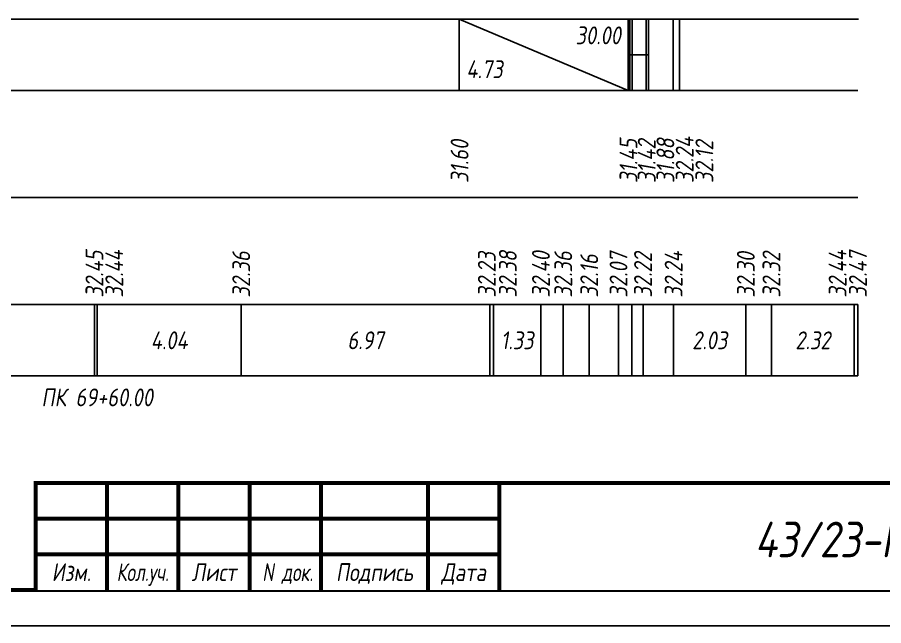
# Model space of a CAD drawing. Extents: x -717 to 1451, y -133302 to 233.
# Drawn here: x 197.4 to 318.8, y -109970.4 to -109885.1 of the extents above; entities that cross this region are included whole.
import ezdxf
from ezdxf.enums import TextEntityAlignment as Align

# ---------------------------------------------------------------- set-up
doc = ezdxf.new("R2010")
doc.units = 0
for name, color, linetype in [('Зарамочное оформление', 7, 'Continuous'), ('Код_510', 7, 'Continuous'), ('Код_516', 1, 'Continuous'), ('Подписи поперечников', 7, 'Continuous'), ('Таблица', 7, 'Continuous')]:
    doc.layers.add(name, color=color, linetype=linetype)
doc.styles.add('М', font='romand.shx', dxfattribs={"width": 0.8, "oblique": 10, "height": 2.5})

# ---------------------------------------------------------------- blocks, each defined once
blk = doc.blocks.new('Штамп')
at = {"linetype": 'Continuous'}
blk.add_wipeout([(199.95, -411.25), (384.95, -411.25), (384.95, -426.25), (199.95, -426.25)], dxfattribs=at).dxf.layer = 'Зарамочное оформление'
at = {"layer": 'Зарамочное оформление', "linetype": 'Continuous', "lineweight": -3, "const_width": 0.6, "flags": 128}
for points in [[(199.95, -426.25), (199.95, -411.25), (384.95, -411.25)], [(209.95, -411.25), (209.95, -426.25)], [(219.95, -411.25), (219.95, -426.25)], [(229.95, -411.25), (229.95, -426.25)], [(239.95, -411.25), (239.95, -426.25)], [(254.95, -411.25), (254.95, -426.25)], [(264.95, -411.25), (264.95, -426.25)], [(199.95, -416.25), (264.95, -416.25)], [(199.95, -421.25), (264.95, -421.25)]]:
    blk.add_lwpolyline(points, dxfattribs=at)
at = {"linetype": 'Continuous', "insert": (319.95, -419.17), "char_height": 5, "width": 110, "attachment_point": 5, "style": 'М'}
blk.add_mtext('{\\Q10;\\W0.8;43/23-Р-ЗП2-1}', dxfattribs=at)
at = {"layer": 'Зарамочное оформление', "linetype": 'Continuous', "style": 'М', "oblique": 10}
for s, width, p in [('Изм.', 0.8, (204.95, -423.75)), ('Кол.уч.', 0.7, (214.95, -423.75)), ('Лист', 0.8, (224.95, -423.75)), ('N док.', 0.7, (235.28, -423.75)), ('Подпись', 0.8, (247.45, -423.75)), ('Дата', 0.8, (259.95, -423.75))]:
    blk.add_text(s, height=2.5, dxfattribs=dict(at, width=width)).set_placement(p, align=Align.MIDDLE_CENTER)
blk = doc.blocks.new('шифр')
blk.add_blockref('Штамп', (0, -109599))

msp = doc.modelspace()

# ---------------------------------------------------------------- linework, layer by layer
at = {"flags": 128}
msp.add_lwpolyline([(-30.054, -109970.421), (389.946, -109970.421), (389.946, -109673.421), (-30.054, -109673.421)], close=True, dxfattribs=at)
at = {"const_width": 0.6, "flags": 128}
msp.add_lwpolyline([(-10.054, -109965.421), (384.946, -109965.421), (384.946, -109678.421), (-10.054, -109678.421)], close=True, dxfattribs=at)

# ---------------------------------------------------------------- next in the draw order: block references
msp.add_blockref('шифр', (0, 59.829))

# ---------------------------------------------------------------- next in the draw order: linework, layer by layer
at = {"layer": 'Код_510'}
for p, q in [((208.188, -109935.421), (208.188, -109925.421)), ((208.573, -109935.421), (208.573, -109925.421)), ((228.767, -109935.421), (228.767, -109925.421)), ((263.636, -109935.421), (263.636, -109925.421)), ((264.136, -109935.421), (264.136, -109925.421)), ((270.783, -109935.421), (270.783, -109925.421)), ((273.909, -109935.421), (273.909, -109925.421)), ((277.55, -109935.421), (277.55, -109925.421)), ((281.657, -109935.421), (281.657, -109925.421)), ((283.516, -109935.421), (283.516, -109925.421)), ((285.088, -109935.421), (285.088, -109925.421)), ((289.379, -109935.421), (289.379, -109925.421)), ((299.51, -109935.421), (299.51, -109925.421)), ((303.093, -109935.421), (303.093, -109925.421)), ((314.713, -109935.421), (314.713, -109925.421)), ((315.223, -109935.421), (315.223, -109925.421))]:
    msp.add_line(p, q, dxfattribs=at)
at = {"layer": 'Код_516'}
for p, q in [((259.323, -109895.421), (259.323, -109885.421)), ((259.323, -109885.421), (282.997, -109895.421)), ((282.997, -109895.421), (282.997, -109885.421)), ((283.251, -109895.421), (283.251, -109885.421)), ((283.554, -109895.421), (283.554, -109885.421)), ((285.554, -109895.421), (285.554, -109885.421)), ((285.856, -109895.421), (285.856, -109885.421)), ((289.304, -109895.421), (289.304, -109885.421)), ((289.304, -109895.421), (289.304, -109885.421)), ((290.223, -109895.421), (290.223, -109885.421)), ((283.251, -109890.421), (283.554, -109890.421)), ((283.554, -109890.421), (285.554, -109890.421)), ((285.554, -109890.421), (285.856, -109890.421))]:
    msp.add_line(p, q, dxfattribs=at)
at = {"layer": 'Таблица'}
for p, q in [((80, -109885.421), (315.278, -109885.421)), ((79.946, -109895.421), (315.223, -109895.421)), ((79.946, -109910.421), (315.223, -109910.421)), ((79.946, -109925.421), (315.223, -109925.421)), ((79.946, -109935.421), (315.223, -109935.421))]:
    msp.add_line(p, q, dxfattribs=at)

# ---------------------------------------------------------------- next in the draw order: texts
at = {"layer": 'Код_510', "style": 'М', "oblique": 10, "width": 0.8}
for s, p in [('32.45', (208.188, -109924.421)), ('32.44', (210.971, -109924.421)), ('32.36', (228.767, -109924.421)), ('32.23', (263.194, -109924.421)), ('32.38', (266.136, -109924.421)), ('32.40', (270.783, -109924.421)), ('32.36', (273.909, -109924.421)), ('32.16', (277.55, -109924.421)), ('32.07', (281.657, -109924.421)), ('32.22', (285.088, -109924.421)), ('32.24', (289.379, -109924.421)), ('32.30', (299.51, -109924.421)), ('32.32', (303.093, -109924.421)), ('32.44', (312.367, -109924.421)), ('32.47', (315.223, -109924.421))]:
    msp.add_text(s, height=2.5, rotation=90, dxfattribs=at).set_placement(p, align=Align.MIDDLE_LEFT)
for s, p in [('4.04', (218.67, -109930.421)), ('6.97', (246.201, -109930.421)), ('1.33', (267.459, -109930.421)), ('2.03', (294.444, -109930.421)), ('2.32', (308.903, -109930.421))]:
    msp.add_text(s, height=2.5, dxfattribs=at).set_placement(p, align=Align.MIDDLE_CENTER)
at = {"layer": 'Код_516', "style": 'М', "oblique": 10, "width": 0.8}
msp.add_text('30.00', height=2.5, dxfattribs=at).set_placement((281.997, -109886.421), align=Align.TOP_RIGHT)
msp.add_text('4.73', height=2.5, dxfattribs=at).set_placement((260.323, -109894.421), align=Align.BOTTOM_LEFT)
for s, p in [('31.60', (259.378, -109908.371)), ('31.45', (283.051, -109908.371)), ('31.42', (285.608, -109908.371)), ('31.88', (288.229, -109908.371)), ('32.24', (290.927, -109908.371)), ('32.12', (293.692, -109908.371))]:
    msp.add_text(s, height=2.5, rotation=90, dxfattribs=at).set_placement(p, align=Align.MIDDLE_LEFT)
at = {"layer": 'Подписи поперечников', "style": 'М', "oblique": 10, "width": 0.8}
msp.add_text('ПК 69+60.00', height=2.5, dxfattribs=at).set_placement((208.573, -109940.421), align=Align.BOTTOM_CENTER)

doc.saveas('drawing.dxf')
